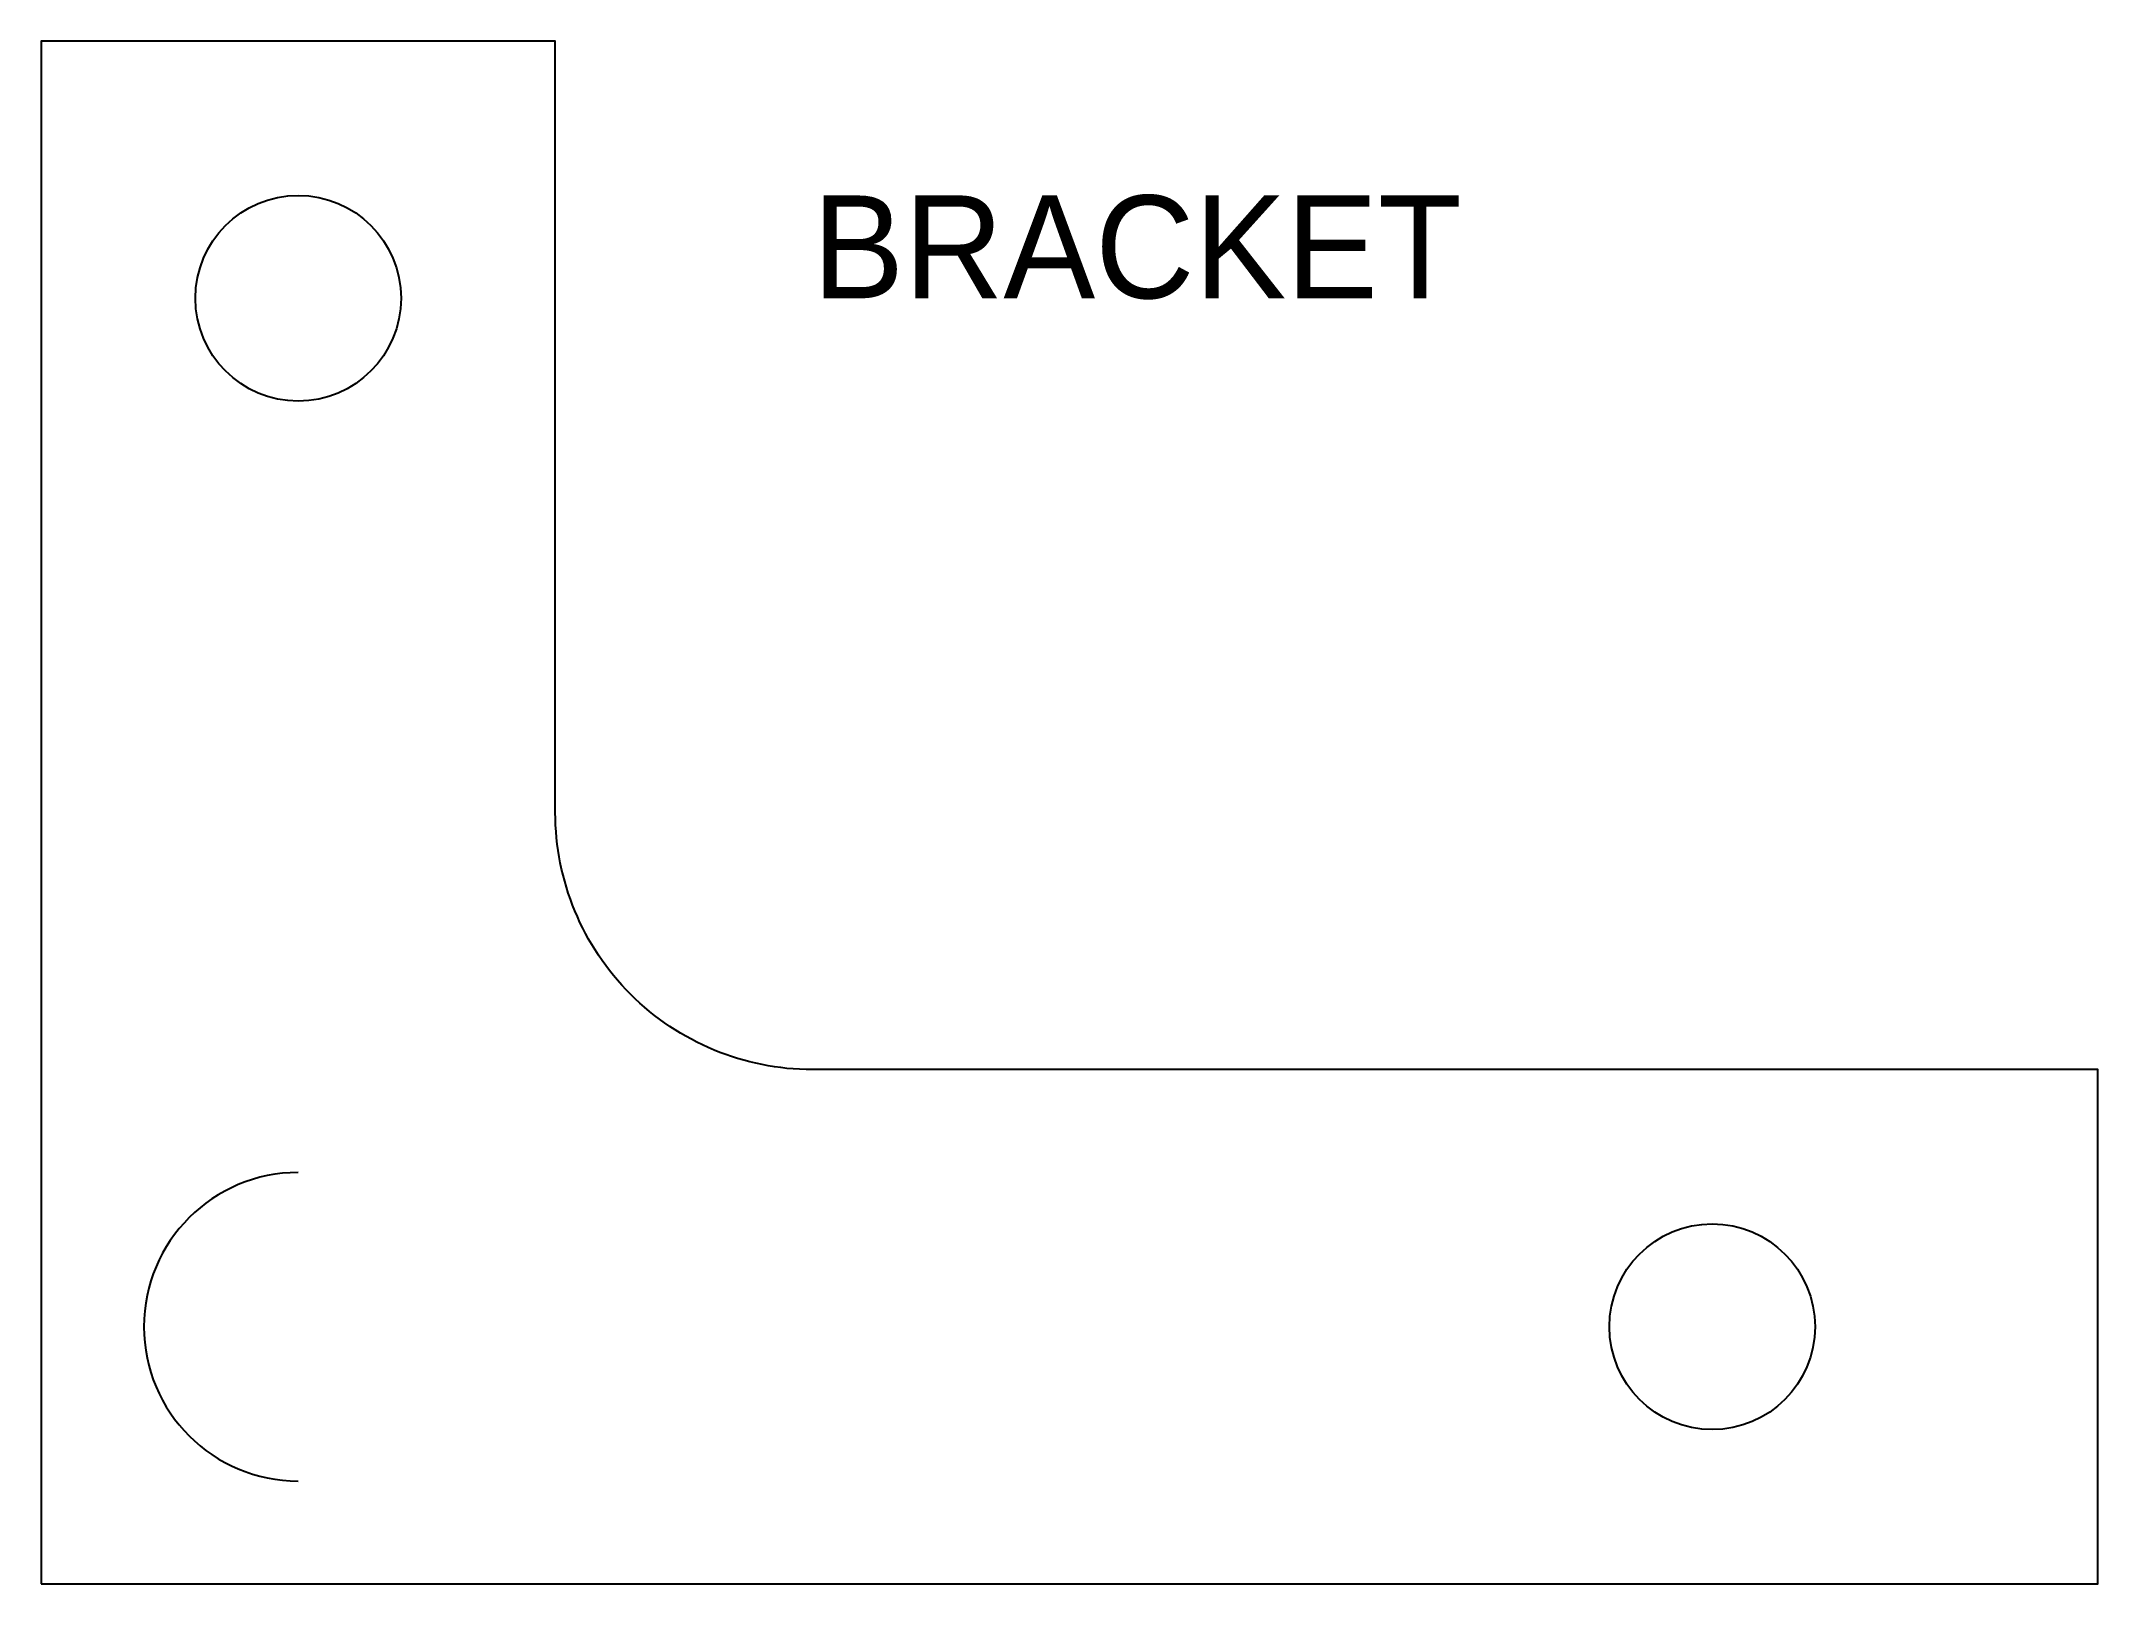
# Model space of a CAD drawing. Extents: x 0 to 4, y 0 to 3.
import ezdxf

# ---------------------------------------------------------------- set-up
doc = ezdxf.new("R2010")
doc.units = 0
doc.layers.add('HOLES', color=1, linetype='Continuous')
doc.layers.add('PART', color=7, linetype='Continuous')

msp = doc.modelspace()

# ---------------------------------------------------------------- linework, layer by layer
at = {"layer": 'HOLES'}
for centre in [(0.5, 2.5), (3.25, 0.5)]:
    msp.add_circle(centre, 0.2, dxfattribs=at)
at = {"layer": 'PART'}
msp.add_lwpolyline([(0, 0), (4, 0), (4, 1), (1.5, 1, -0.414214), (1, 1.5), (1, 3), (0, 3)], format="xyb", close=True, dxfattribs=at)
msp.add_arc((0.5, 0.5), 0.3, 90, 270, dxfattribs=at)

# ---------------------------------------------------------------- texts
msp.add_text('BRACKET', height=0.2, dxfattribs=at).set_placement((1.5, 2.5))

doc.saveas('drawing.dxf')
